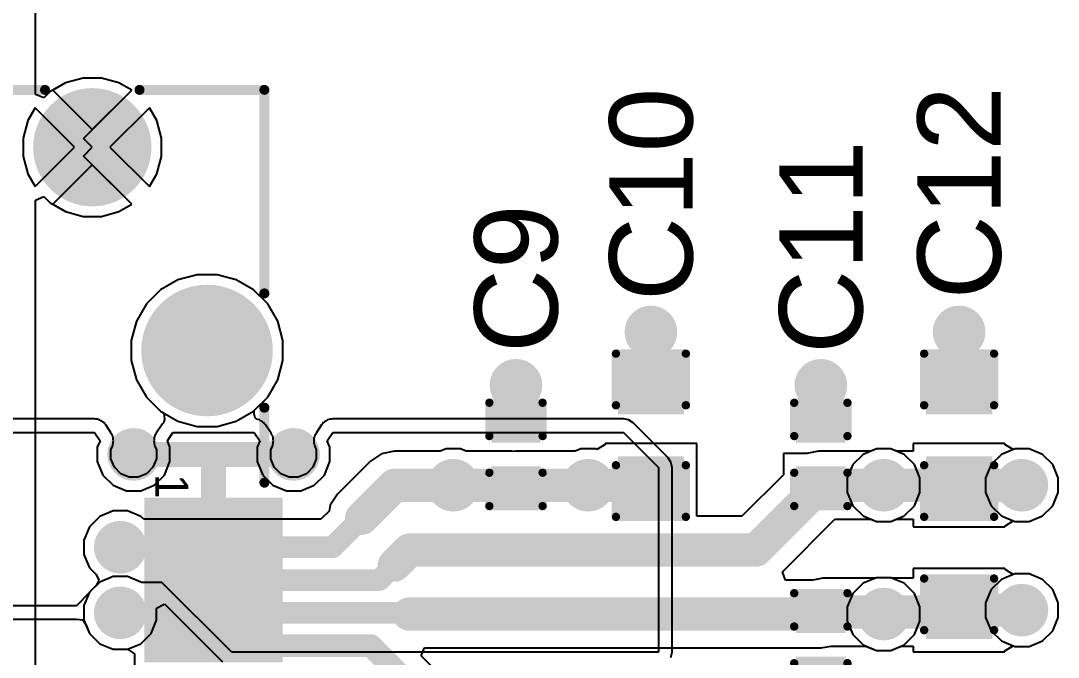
# Model space of a CAD drawing. Header units: millimetres. Extents: x 0 to 174, y 0 to 132.
# Drawn here: x 8.92 to 24.74, y 89.31 to 99.01 of the extents above; entities that cross this region are included whole.
import ezdxf

# ---------------------------------------------------------------- set-up
doc = ezdxf.new("R2010")
doc.units = ezdxf.units.MM
for name, color, linetype in [('BottomLayer', 5, 'Continuous'), ('BottomSolder', 6, 'Continuous'), ('PadHoleLayer', 156, 'Continuous'), ('TopLayer', 1, 'Continuous'), ('TopOverlay', 2, 'Continuous'), ('TopPaste', 8, 'Continuous'), ('TopSolder', 216, 'Continuous'), ('ViaHoleLayer', 16, 'Continuous')]:
    doc.layers.add(name, color=color, linetype=linetype)
doc.styles.add('Arial', font='', dxfattribs={"height": 0.2})
doc.styles.get('Arial').set_extended_font_data('Arial')

# ---------------------------------------------------------------- blocks, each defined once
blk = doc.blocks.new('FX23_20S_0_5SV_69')
at = {"layer": 'BottomLayer'}
h = blk.add_hatch(color=5, dxfattribs=at)
edge = h.paths.add_edge_path()
edge.add_arc((-4.75, 3.05), 0.902, 0, 360)
h = blk.add_hatch(color=5, dxfattribs=at)
edge = h.paths.add_edge_path()
edge.add_arc((-7.85, 1.3), 0.8, 0, 360)
at = {"layer": 'BottomSolder'}
h = blk.add_hatch(color=6, dxfattribs=at)
edge = h.paths.add_edge_path()
edge.add_arc((-4.75, 3.05), 1.003, 0, 360)
h = blk.add_hatch(color=6, dxfattribs=at)
edge = h.paths.add_edge_path()
edge.add_arc((-7.85, 1.3), 0.902, 0, 360)
at = {"layer": 'PadHoleLayer'}
h = blk.add_hatch(color=156, dxfattribs=at)
edge = h.paths.add_edge_path()
edge.add_arc((-4.75, 3.05), 0.648, 0, 360)
h = blk.add_hatch(color=156, dxfattribs=at)
edge = h.paths.add_edge_path()
edge.add_arc((-7.85, 1.3), 0.546, 0, 360)
at = {"layer": 'TopLayer'}
for points in [[(-2.402, 4.102), (-2.098, 4.102), (-2.098, 2.197), (-2.402, 2.197)], [(-1.902, 4.102), (-1.598, 4.102), (-1.598, 2.197), (-1.902, 2.197)], [(-1.402, 4.102), (-1.098, 4.102), (-1.098, 2.197), (-1.402, 2.197)], [(-0.902, 4.102), (-0.598, 4.102), (-0.598, 2.197), (-0.902, 2.197)], [(-0.402, 4.102), (-0.098, 4.102), (-0.098, 2.197), (-0.402, 2.197)]]:
    blk.add_hatch(color=1, dxfattribs=at).paths.add_polyline_path(points)
h = blk.add_hatch(color=1, dxfattribs=at)
edge = h.paths.add_edge_path()
edge.add_arc((-4.75, 3.05), 0.902, 0, 360)
h = blk.add_hatch(color=1, dxfattribs=at)
edge = h.paths.add_edge_path()
edge.add_arc((-7.85, 1.3), 0.8, 0, 360)
at = {"layer": 'TopPaste'}
for points in [[(-2.402, 4.102), (-2.098, 4.102), (-2.098, 2.197), (-2.402, 2.197)], [(-1.902, 4.102), (-1.598, 4.102), (-1.598, 2.197), (-1.902, 2.197)], [(-1.402, 4.102), (-1.098, 4.102), (-1.098, 2.197), (-1.402, 2.197)], [(-0.902, 4.102), (-0.598, 4.102), (-0.598, 2.197), (-0.902, 2.197)], [(-0.402, 4.102), (-0.098, 4.102), (-0.098, 2.197), (-0.402, 2.197)]]:
    blk.add_hatch(color=8, dxfattribs=at).paths.add_polyline_path(points)
at = {"layer": 'TopSolder'}
for points in [[(-2.504, 4.204), (-1.996, 4.204), (-1.996, 2.096), (-2.504, 2.096)], [(-2.004, 4.204), (-1.496, 4.204), (-1.496, 2.096), (-2.004, 2.096)], [(-1.504, 4.204), (-0.996, 4.204), (-0.996, 2.096), (-1.504, 2.096)], [(-1.004, 4.204), (-0.496, 4.204), (-0.496, 2.096), (-1.004, 2.096)], [(-0.504, 4.204), (0.004, 4.204), (0.004, 2.096), (-0.504, 2.096)]]:
    blk.add_hatch(color=216, dxfattribs=at).paths.add_polyline_path(points)
h = blk.add_hatch(color=216, dxfattribs=at)
edge = h.paths.add_edge_path()
edge.add_arc((-4.75, 3.05), 1.003, 0, 360)
h = blk.add_hatch(color=216, dxfattribs=at)
edge = h.paths.add_edge_path()
edge.add_arc((-7.85, 1.3), 0.902, 0, 360)
at = {"layer": 'TopOverlay', "const_width": 0.152}
for points in [[(-5.621, 3.924), (-8.725, 3.924)], [(-8.725, 2.02), (-8.725, 3.924)], [(-2.735, 3.924), (-3.879, 3.924)], [(-8.725, -0.58), (-8.725, 0.58)]]:
    blk.add_lwpolyline(points, dxfattribs=at)
at = {"layer": 'TopOverlay', "const_width": 0.0762}
for points in [[(-8.763, 3.924, 1), (-8.687, 3.924, 1)], [(-8.763, 3.924, 1), (-8.687, 3.924, 1)], [(-5.66, 3.924, 1), (-5.583, 3.924, 1)], [(-3.917, 3.924, 1), (-3.84, 3.924, 1)], [(-2.773, 3.924, 1), (-2.697, 3.924, 1)], [(-8.763, 2.02, 1), (-8.687, 2.02, 1)], [(-8.763, 0.58, 1), (-8.687, 0.58, 1)]]:
    blk.add_lwpolyline(points, format="xyb", close=True, dxfattribs=at)
at = {"layer": 'TopOverlay'}
blk.add_text('1', height=0.5, dxfattribs=at).set_placement((-2.868, 2.263))
blk = doc.blocks.new('C___0603_97')
at = {"layer": 'TopLayer'}
for points in [[(-0.381, 0.445), (-0.381, -0.445), (-1.143, -0.445), (-1.143, 0.445)], [(1.143, 0.445), (1.143, -0.445), (0.381, -0.445), (0.381, 0.445)]]:
    blk.add_hatch(color=1, dxfattribs=at).paths.add_polyline_path(points)
at = {"layer": 'TopPaste'}
for points in [[(-0.381, 0.445), (-0.381, -0.445), (-1.143, -0.445), (-1.143, 0.445)], [(1.143, 0.445), (1.143, -0.445), (0.381, -0.445), (0.381, 0.445)]]:
    blk.add_hatch(color=8, dxfattribs=at).paths.add_polyline_path(points)
at = {"layer": 'TopSolder'}
for points in [[(-0.321, 0.504), (-0.321, -0.504), (-1.203, -0.504), (-1.203, 0.504)], [(1.203, 0.504), (1.203, -0.504), (0.321, -0.504), (0.321, 0.504)]]:
    blk.add_hatch(color=216, dxfattribs=at).paths.add_polyline_path(points)
at = {"layer": 'TopOverlay', "const_width": 0.127}
for points in [[(-1.245, 0.533), (-1.245, -0.533)], [(-1.245, 0.533), (-0.457, 0.533)], [(0.457, 0.533), (1.245, 0.533)], [(1.245, 0.533), (1.245, -0.533)], [(-1.245, -0.533), (-0.457, -0.533)], [(0.457, -0.533), (1.245, -0.533)]]:
    blk.add_lwpolyline(points, dxfattribs=at)
at = {"layer": 'TopOverlay', "const_width": 0.0635}
for points in [[(-1.276, 0.533, 1), (-1.213, 0.533, 1)], [(-1.276, 0.533, 1), (-1.213, 0.533, 1)], [(-0.489, 0.533, 1), (-0.425, 0.533, 1)], [(0.425, 0.533, 1), (0.489, 0.533, 1)], [(1.213, 0.533, 1), (1.276, 0.533, 1)], [(1.213, 0.533, 1), (1.276, 0.533, 1)], [(-1.276, -0.533, 1), (-1.213, -0.533, 1)], [(-1.276, -0.533, 1), (-1.213, -0.533, 1)], [(-0.489, -0.533, 1), (-0.425, -0.533, 1)], [(0.425, -0.533, 1), (0.489, -0.533, 1)], [(1.213, -0.533, 1), (1.276, -0.533, 1)], [(1.213, -0.533, 1), (1.276, -0.533, 1)]]:
    blk.add_lwpolyline(points, format="xyb", close=True, dxfattribs=at)
blk = doc.blocks.new('C___0402_98')
at = {"layer": 'TopLayer'}
for points in [[(-0.699, -0.318), (-0.699, 0.318), (-0.241, 0.318), (-0.241, -0.318)], [(0.241, -0.318), (0.241, 0.318), (0.699, 0.318), (0.699, -0.318)]]:
    blk.add_hatch(color=1, dxfattribs=at).paths.add_polyline_path(points)
at = {"layer": 'TopPaste'}
for points in [[(-0.699, -0.318), (-0.699, 0.318), (-0.241, 0.318), (-0.241, -0.318)], [(0.241, -0.318), (0.241, 0.318), (0.699, 0.318), (0.699, -0.318)]]:
    blk.add_hatch(color=8, dxfattribs=at).paths.add_polyline_path(points)
at = {"layer": 'TopSolder'}
for points in [[(-0.758, -0.377), (-0.758, 0.377), (-0.181, 0.377), (-0.181, -0.377)], [(0.181, -0.377), (0.181, 0.377), (0.758, 0.377), (0.758, -0.377)]]:
    blk.add_hatch(color=216, dxfattribs=at).paths.add_polyline_path(points)
at = {"layer": 'TopOverlay', "const_width": 0.127}
for points in [[(-0.787, 0.406), (-0.787, -0.406)], [(-0.787, 0.406), (-0.279, 0.406)], [(0.279, 0.406), (0.787, 0.406)], [(0.787, 0.406), (0.787, -0.406)], [(-0.787, -0.406), (-0.279, -0.406)], [(0.279, -0.406), (0.787, -0.406)]]:
    blk.add_lwpolyline(points, dxfattribs=at)
at = {"layer": 'TopOverlay', "const_width": 0.0635}
for points in [[(-0.819, 0.406, 1), (-0.756, 0.406, 1)], [(-0.819, 0.406, 1), (-0.756, 0.406, 1)], [(-0.311, 0.406, 1), (-0.248, 0.406, 1)], [(0.248, 0.406, 1), (0.311, 0.406, 1)], [(0.756, 0.406, 1), (0.819, 0.406, 1)], [(0.756, 0.406, 1), (0.819, 0.406, 1)], [(-0.819, -0.406, 1), (-0.756, -0.406, 1)], [(-0.819, -0.406, 1), (-0.756, -0.406, 1)], [(-0.311, -0.406, 1), (-0.248, -0.406, 1)], [(0.248, -0.406, 1), (0.311, -0.406, 1)], [(0.756, -0.406, 1), (0.819, -0.406, 1)], [(0.756, -0.406, 1), (0.819, -0.406, 1)]]:
    blk.add_lwpolyline(points, format="xyb", close=True, dxfattribs=at)
blk = doc.blocks.new('C___0603_99')
at = {"layer": 'TopLayer'}
for points in [[(-0.381, 0.445), (-0.381, -0.445), (-1.143, -0.445), (-1.143, 0.445)], [(1.143, 0.445), (1.143, -0.445), (0.381, -0.445), (0.381, 0.445)]]:
    blk.add_hatch(color=1, dxfattribs=at).paths.add_polyline_path(points)
at = {"layer": 'TopPaste'}
for points in [[(-0.381, 0.445), (-0.381, -0.445), (-1.143, -0.445), (-1.143, 0.445)], [(1.143, 0.445), (1.143, -0.445), (0.381, -0.445), (0.381, 0.445)]]:
    blk.add_hatch(color=8, dxfattribs=at).paths.add_polyline_path(points)
at = {"layer": 'TopSolder'}
for points in [[(-0.321, 0.504), (-0.321, -0.504), (-1.203, -0.504), (-1.203, 0.504)], [(1.203, 0.504), (1.203, -0.504), (0.321, -0.504), (0.321, 0.504)]]:
    blk.add_hatch(color=216, dxfattribs=at).paths.add_polyline_path(points)
at = {"layer": 'TopOverlay', "const_width": 0.127}
for points in [[(-1.245, -0.533), (-1.245, 0.533)], [(-0.457, 0.533), (-1.245, 0.533)], [(1.245, 0.533), (0.457, 0.533)], [(1.245, -0.533), (1.245, 0.533)], [(-0.457, -0.533), (-1.245, -0.533)], [(1.245, -0.533), (0.457, -0.533)]]:
    blk.add_lwpolyline(points, dxfattribs=at)
at = {"layer": 'TopOverlay', "const_width": 0.0635}
for points in [[(-1.276, 0.533, 1), (-1.213, 0.533, 1)], [(-1.276, 0.533, 1), (-1.213, 0.533, 1)], [(-0.489, 0.533, 1), (-0.425, 0.533, 1)], [(0.425, 0.533, 1), (0.489, 0.533, 1)], [(1.213, 0.533, 1), (1.276, 0.533, 1)], [(1.213, 0.533, 1), (1.276, 0.533, 1)], [(-1.276, -0.533, 1), (-1.213, -0.533, 1)], [(-1.276, -0.533, 1), (-1.213, -0.533, 1)], [(-0.489, -0.533, 1), (-0.425, -0.533, 1)], [(0.425, -0.533, 1), (0.489, -0.533, 1)], [(1.213, -0.533, 1), (1.276, -0.533, 1)], [(1.213, -0.533, 1), (1.276, -0.533, 1)]]:
    blk.add_lwpolyline(points, format="xyb", close=True, dxfattribs=at)
blk = doc.blocks.new('C___0402_100')
at = {"layer": 'TopLayer'}
for points in [[(-0.699, -0.318), (-0.699, 0.317), (-0.241, 0.317), (-0.241, -0.318)], [(0.241, -0.318), (0.241, 0.317), (0.699, 0.317), (0.699, -0.318)]]:
    blk.add_hatch(color=1, dxfattribs=at).paths.add_polyline_path(points)
at = {"layer": 'TopPaste'}
for points in [[(-0.699, -0.318), (-0.699, 0.317), (-0.241, 0.317), (-0.241, -0.318)], [(0.241, -0.318), (0.241, 0.317), (0.699, 0.317), (0.699, -0.318)]]:
    blk.add_hatch(color=8, dxfattribs=at).paths.add_polyline_path(points)
at = {"layer": 'TopSolder'}
for points in [[(-0.758, -0.377), (-0.758, 0.377), (-0.181, 0.377), (-0.181, -0.377)], [(0.181, -0.377), (0.181, 0.377), (0.758, 0.377), (0.758, -0.377)]]:
    blk.add_hatch(color=216, dxfattribs=at).paths.add_polyline_path(points)
at = {"layer": 'TopOverlay', "const_width": 0.127}
for points in [[(-0.787, -0.406), (-0.787, 0.406)], [(-0.279, 0.406), (-0.787, 0.406)], [(0.787, 0.406), (0.279, 0.406)], [(0.787, -0.406), (0.787, 0.406)], [(-0.279, -0.406), (-0.787, -0.406)], [(0.787, -0.406), (0.279, -0.406)]]:
    blk.add_lwpolyline(points, dxfattribs=at)
at = {"layer": 'TopOverlay', "const_width": 0.0635}
for points in [[(-0.819, 0.406, 1), (-0.756, 0.406, 1)], [(-0.819, 0.406, 1), (-0.756, 0.406, 1)], [(-0.311, 0.406, 1), (-0.248, 0.406, 1)], [(0.248, 0.406, 1), (0.311, 0.406, 1)], [(0.756, 0.406, 1), (0.819, 0.406, 1)], [(0.756, 0.406, 1), (0.819, 0.406, 1)], [(-0.819, -0.406, 1), (-0.756, -0.406, 1)], [(-0.819, -0.406, 1), (-0.756, -0.406, 1)], [(-0.311, -0.406, 1), (-0.248, -0.406, 1)], [(0.248, -0.406, 1), (0.311, -0.406, 1)], [(0.756, -0.406, 1), (0.819, -0.406, 1)], [(0.756, -0.406, 1), (0.819, -0.406, 1)]]:
    blk.add_lwpolyline(points, format="xyb", close=True, dxfattribs=at)
blk = doc.blocks.new('C___0603_101')
at = {"layer": 'TopLayer'}
for points in [[(-0.381, 0.445), (-0.381, -0.445), (-1.143, -0.445), (-1.143, 0.445)], [(1.143, 0.445), (1.143, -0.445), (0.381, -0.445), (0.381, 0.445)]]:
    blk.add_hatch(color=1, dxfattribs=at).paths.add_polyline_path(points)
at = {"layer": 'TopPaste'}
for points in [[(-0.381, 0.445), (-0.381, -0.445), (-1.143, -0.445), (-1.143, 0.445)], [(1.143, 0.445), (1.143, -0.445), (0.381, -0.445), (0.381, 0.445)]]:
    blk.add_hatch(color=8, dxfattribs=at).paths.add_polyline_path(points)
at = {"layer": 'TopSolder'}
for points in [[(-0.321, 0.504), (-0.321, -0.504), (-1.203, -0.504), (-1.203, 0.504)], [(1.203, 0.504), (1.203, -0.504), (0.321, -0.504), (0.321, 0.504)]]:
    blk.add_hatch(color=216, dxfattribs=at).paths.add_polyline_path(points)
at = {"layer": 'TopOverlay', "const_width": 0.127}
for points in [[(-1.245, -0.533), (-1.245, 0.533)], [(-0.457, 0.533), (-1.245, 0.533)], [(1.245, 0.533), (0.457, 0.533)], [(1.245, -0.533), (1.245, 0.533)], [(-0.457, -0.533), (-1.245, -0.533)], [(1.245, -0.533), (0.457, -0.533)]]:
    blk.add_lwpolyline(points, dxfattribs=at)
at = {"layer": 'TopOverlay', "const_width": 0.0635}
for points in [[(-1.276, 0.533, 1), (-1.213, 0.533, 1)], [(-1.276, 0.533, 1), (-1.213, 0.533, 1)], [(-0.489, 0.533, 1), (-0.425, 0.533, 1)], [(0.425, 0.533, 1), (0.489, 0.533, 1)], [(1.213, 0.533, 1), (1.276, 0.533, 1)], [(1.213, 0.533, 1), (1.276, 0.533, 1)], [(-1.276, -0.533, 1), (-1.213, -0.533, 1)], [(-1.276, -0.533, 1), (-1.213, -0.533, 1)], [(-0.489, -0.533, 1), (-0.425, -0.533, 1)], [(0.425, -0.533, 1), (0.489, -0.533, 1)], [(1.213, -0.533, 1), (1.276, -0.533, 1)], [(1.213, -0.533, 1), (1.276, -0.533, 1)]]:
    blk.add_lwpolyline(points, format="xyb", close=True, dxfattribs=at)
blk = doc.blocks.new('C___0402_102')
at = {"layer": 'TopLayer'}
for points in [[(-0.699, -0.318), (-0.699, 0.317), (-0.241, 0.317), (-0.241, -0.318)], [(0.241, -0.318), (0.241, 0.317), (0.699, 0.317), (0.699, -0.318)]]:
    blk.add_hatch(color=1, dxfattribs=at).paths.add_polyline_path(points)
at = {"layer": 'TopPaste'}
for points in [[(-0.699, -0.318), (-0.699, 0.317), (-0.241, 0.317), (-0.241, -0.318)], [(0.241, -0.318), (0.241, 0.317), (0.699, 0.317), (0.699, -0.318)]]:
    blk.add_hatch(color=8, dxfattribs=at).paths.add_polyline_path(points)
at = {"layer": 'TopSolder'}
for points in [[(-0.758, -0.377), (-0.758, 0.377), (-0.181, 0.377), (-0.181, -0.377)], [(0.181, -0.377), (0.181, 0.377), (0.758, 0.377), (0.758, -0.377)]]:
    blk.add_hatch(color=216, dxfattribs=at).paths.add_polyline_path(points)
at = {"layer": 'TopOverlay', "const_width": 0.127}
for points in [[(-0.787, -0.406), (-0.787, 0.406)], [(-0.279, 0.406), (-0.787, 0.406)], [(0.787, 0.406), (0.279, 0.406)], [(0.787, -0.406), (0.787, 0.406)], [(-0.279, -0.406), (-0.787, -0.406)], [(0.787, -0.406), (0.279, -0.406)]]:
    blk.add_lwpolyline(points, dxfattribs=at)
at = {"layer": 'TopOverlay', "const_width": 0.0635}
for points in [[(-0.819, 0.406, 1), (-0.756, 0.406, 1)], [(-0.819, 0.406, 1), (-0.756, 0.406, 1)], [(-0.311, 0.406, 1), (-0.248, 0.406, 1)], [(0.248, 0.406, 1), (0.311, 0.406, 1)], [(0.756, 0.406, 1), (0.819, 0.406, 1)], [(0.756, 0.406, 1), (0.819, 0.406, 1)], [(-0.819, -0.406, 1), (-0.756, -0.406, 1)], [(-0.819, -0.406, 1), (-0.756, -0.406, 1)], [(-0.311, -0.406, 1), (-0.248, -0.406, 1)], [(0.248, -0.406, 1), (0.311, -0.406, 1)], [(0.756, -0.406, 1), (0.819, -0.406, 1)], [(0.756, -0.406, 1), (0.819, -0.406, 1)]]:
    blk.add_lwpolyline(points, format="xyb", close=True, dxfattribs=at)

msp = doc.modelspace()

# ---------------------------------------------------------------- hatches: boundary and pattern name
at = {"layer": 'BottomLayer'}
h = msp.add_hatch(color=5, dxfattribs=at)
edge = h.paths.add_edge_path()
edge.add_arc((18.529, 94.268), 0.3, 0, 360)
h = msp.add_hatch(color=5, dxfattribs=at)
edge = h.paths.add_edge_path()
edge.add_arc((23.228, 94.268), 0.3, 0, 360)
h = msp.add_hatch(color=5, dxfattribs=at)
edge = h.paths.add_edge_path()
edge.add_arc((16.472, 93.455), 0.3, 0, 360)
h = msp.add_hatch(color=5, dxfattribs=at)
edge = h.paths.add_edge_path()
edge.add_arc((21.12, 93.455), 0.3, 0, 360)
h = msp.add_hatch(color=5, dxfattribs=at)
edge = h.paths.add_edge_path()
edge.add_arc((10.643, 92.401), 0.3, 0, 360)
h = msp.add_hatch(color=5, dxfattribs=at)
edge = h.paths.add_edge_path()
edge.add_arc((13.081, 92.401), 0.3, 0, 360)
h = msp.add_hatch(color=5, dxfattribs=at)
edge = h.paths.add_edge_path()
edge.add_arc((15.515, 91.931), 0.3, 0, 360)
h = msp.add_hatch(color=5, dxfattribs=at)
edge = h.paths.add_edge_path()
edge.add_arc((17.572, 91.931), 0.3, 0, 360)
h = msp.add_hatch(color=5, dxfattribs=at)
edge = h.paths.add_edge_path()
edge.add_arc((22.077, 91.931), 0.3, 0, 360)
h = msp.add_hatch(color=5, dxfattribs=at)
edge = h.paths.add_edge_path()
edge.add_arc((24.185, 91.931), 0.3, 0, 360)
h = msp.add_hatch(color=5, dxfattribs=at)
edge = h.paths.add_edge_path()
edge.add_arc((10.439, 90.985), 0.3, 0, 360)
h = msp.add_hatch(color=5, dxfattribs=at)
edge = h.paths.add_edge_path()
edge.add_arc((24.185, 90.026), 0.3, 0, 360)
h = msp.add_hatch(color=5, dxfattribs=at)
edge = h.paths.add_edge_path()
edge.add_arc((10.439, 89.985), 0.3, 0, 360)
h = msp.add_hatch(color=5, dxfattribs=at)
edge = h.paths.add_edge_path()
edge.add_arc((22.077, 89.967), 0.3, 0, 360)
at = {"layer": 'BottomSolder'}
h = msp.add_hatch(color=6, dxfattribs=at)
edge = h.paths.add_edge_path()
edge.add_arc((18.529, 94.268), 0.402, 0, 360)
h = msp.add_hatch(color=6, dxfattribs=at)
edge = h.paths.add_edge_path()
edge.add_arc((23.228, 94.268), 0.402, 0, 360)
h = msp.add_hatch(color=6, dxfattribs=at)
edge = h.paths.add_edge_path()
edge.add_arc((16.472, 93.455), 0.402, 0, 360)
h = msp.add_hatch(color=6, dxfattribs=at)
edge = h.paths.add_edge_path()
edge.add_arc((21.12, 93.455), 0.402, 0, 360)
h = msp.add_hatch(color=6, dxfattribs=at)
edge = h.paths.add_edge_path()
edge.add_arc((10.643, 92.401), 0.402, 0, 360)
h = msp.add_hatch(color=6, dxfattribs=at)
edge = h.paths.add_edge_path()
edge.add_arc((13.081, 92.401), 0.402, 0, 360)
h = msp.add_hatch(color=6, dxfattribs=at)
edge = h.paths.add_edge_path()
edge.add_arc((15.515, 91.931), 0.402, 0, 360)
h = msp.add_hatch(color=6, dxfattribs=at)
edge = h.paths.add_edge_path()
edge.add_arc((17.572, 91.931), 0.402, 0, 360)
h = msp.add_hatch(color=6, dxfattribs=at)
edge = h.paths.add_edge_path()
edge.add_arc((22.077, 91.931), 0.402, 0, 360)
h = msp.add_hatch(color=6, dxfattribs=at)
edge = h.paths.add_edge_path()
edge.add_arc((24.185, 91.931), 0.402, 0, 360)
h = msp.add_hatch(color=6, dxfattribs=at)
edge = h.paths.add_edge_path()
edge.add_arc((10.439, 90.985), 0.402, 0, 360)
h = msp.add_hatch(color=6, dxfattribs=at)
edge = h.paths.add_edge_path()
edge.add_arc((10.439, 89.985), 0.402, 0, 360)
h = msp.add_hatch(color=6, dxfattribs=at)
edge = h.paths.add_edge_path()
edge.add_arc((22.077, 89.967), 0.402, 0, 360)
h = msp.add_hatch(color=6, dxfattribs=at)
edge = h.paths.add_edge_path()
edge.add_arc((24.185, 90.026), 0.402, 0, 360)
at = {"layer": 'TopLayer'}
h = msp.add_hatch(color=1, dxfattribs=at)
edge = h.paths.add_edge_path()
edge.add_arc((18.529, 94.268), 0.3, 0, 360)
h = msp.add_hatch(color=1, dxfattribs=at)
edge = h.paths.add_edge_path()
edge.add_arc((23.228, 94.268), 0.3, 0, 360)
h = msp.add_hatch(color=1, dxfattribs=at)
edge = h.paths.add_edge_path()
edge.add_arc((16.472, 93.455), 0.3, 0, 360)
h = msp.add_hatch(color=1, dxfattribs=at)
edge = h.paths.add_edge_path()
edge.add_arc((21.12, 93.455), 0.3, 0, 360)
h = msp.add_hatch(color=1, dxfattribs=at)
edge = h.paths.add_edge_path()
edge.add_arc((10.643, 92.401), 0.3, 0, 360)
h = msp.add_hatch(color=1, dxfattribs=at)
edge = h.paths.add_edge_path()
edge.add_arc((13.081, 92.401), 0.3, 0, 360)
h = msp.add_hatch(color=1, dxfattribs=at)
edge = h.paths.add_edge_path()
edge.add_arc((15.515, 91.931), 0.3, 0, 360)
h = msp.add_hatch(color=1, dxfattribs=at)
edge = h.paths.add_edge_path()
edge.add_arc((17.572, 91.931), 0.3, 0, 360)
h = msp.add_hatch(color=1, dxfattribs=at)
edge = h.paths.add_edge_path()
edge.add_arc((22.077, 91.931), 0.3, 0, 360)
h = msp.add_hatch(color=1, dxfattribs=at)
edge = h.paths.add_edge_path()
edge.add_arc((24.185, 91.931), 0.3, 0, 360)
msp.add_hatch(color=1, dxfattribs=at).paths.add_polyline_path([(10.91, 91.288), (12.815, 91.288), (12.815, 91.637), (10.91, 91.637)])
h = msp.add_hatch(color=1, dxfattribs=at)
edge = h.paths.add_edge_path()
edge.add_arc((10.439, 90.985), 0.3, 0, 360)
h = msp.add_hatch(color=1, dxfattribs=at)
edge = h.paths.add_edge_path()
edge.add_arc((24.185, 90.026), 0.3, 0, 360)
h = msp.add_hatch(color=1, dxfattribs=at)
edge = h.paths.add_edge_path()
edge.add_arc((10.439, 89.985), 0.3, 0, 360)
h = msp.add_hatch(color=1, dxfattribs=at)
edge = h.paths.add_edge_path()
edge.add_arc((22.077, 89.967), 0.3, 0, 360)
at = {"layer": 'TopSolder'}
h = msp.add_hatch(color=216, dxfattribs=at)
edge = h.paths.add_edge_path()
edge.add_arc((18.529, 94.268), 0.402, 0, 360)
h = msp.add_hatch(color=216, dxfattribs=at)
edge = h.paths.add_edge_path()
edge.add_arc((23.228, 94.268), 0.402, 0, 360)
h = msp.add_hatch(color=216, dxfattribs=at)
edge = h.paths.add_edge_path()
edge.add_arc((16.472, 93.455), 0.402, 0, 360)
h = msp.add_hatch(color=216, dxfattribs=at)
edge = h.paths.add_edge_path()
edge.add_arc((21.12, 93.455), 0.402, 0, 360)
h = msp.add_hatch(color=216, dxfattribs=at)
edge = h.paths.add_edge_path()
edge.add_arc((10.643, 92.401), 0.402, 0, 360)
h = msp.add_hatch(color=216, dxfattribs=at)
edge = h.paths.add_edge_path()
edge.add_arc((13.081, 92.401), 0.402, 0, 360)
h = msp.add_hatch(color=216, dxfattribs=at)
edge = h.paths.add_edge_path()
edge.add_arc((15.515, 91.931), 0.402, 0, 360)
h = msp.add_hatch(color=216, dxfattribs=at)
edge = h.paths.add_edge_path()
edge.add_arc((17.572, 91.931), 0.402, 0, 360)
h = msp.add_hatch(color=216, dxfattribs=at)
edge = h.paths.add_edge_path()
edge.add_arc((22.077, 91.931), 0.402, 0, 360)
h = msp.add_hatch(color=216, dxfattribs=at)
edge = h.paths.add_edge_path()
edge.add_arc((24.185, 91.931), 0.402, 0, 360)
h = msp.add_hatch(color=216, dxfattribs=at)
edge = h.paths.add_edge_path()
edge.add_arc((10.439, 90.985), 0.402, 0, 360)
h = msp.add_hatch(color=216, dxfattribs=at)
edge = h.paths.add_edge_path()
edge.add_arc((10.439, 89.985), 0.402, 0, 360)
h = msp.add_hatch(color=216, dxfattribs=at)
edge = h.paths.add_edge_path()
edge.add_arc((22.077, 89.967), 0.402, 0, 360)
h = msp.add_hatch(color=216, dxfattribs=at)
edge = h.paths.add_edge_path()
edge.add_arc((24.185, 90.026), 0.402, 0, 360)
at = {"layer": 'ViaHoleLayer'}
h = msp.add_hatch(color=16, dxfattribs=at)
edge = h.paths.add_edge_path()
edge.add_arc((18.529, 94.268), 0.15, 0, 360)
h = msp.add_hatch(color=16, dxfattribs=at)
edge = h.paths.add_edge_path()
edge.add_arc((23.228, 94.268), 0.15, 0, 360)
h = msp.add_hatch(color=16, dxfattribs=at)
edge = h.paths.add_edge_path()
edge.add_arc((16.472, 93.455), 0.15, 0, 360)
h = msp.add_hatch(color=16, dxfattribs=at)
edge = h.paths.add_edge_path()
edge.add_arc((21.12, 93.455), 0.15, 0, 360)
h = msp.add_hatch(color=16, dxfattribs=at)
edge = h.paths.add_edge_path()
edge.add_arc((10.643, 92.401), 0.15, 0, 360)
h = msp.add_hatch(color=16, dxfattribs=at)
edge = h.paths.add_edge_path()
edge.add_arc((13.081, 92.401), 0.15, 0, 360)
h = msp.add_hatch(color=16, dxfattribs=at)
edge = h.paths.add_edge_path()
edge.add_arc((15.515, 91.931), 0.15, 0, 360)
h = msp.add_hatch(color=16, dxfattribs=at)
edge = h.paths.add_edge_path()
edge.add_arc((17.572, 91.931), 0.15, 0, 360)
h = msp.add_hatch(color=16, dxfattribs=at)
edge = h.paths.add_edge_path()
edge.add_arc((22.077, 91.931), 0.15, 0, 360)
h = msp.add_hatch(color=16, dxfattribs=at)
edge = h.paths.add_edge_path()
edge.add_arc((24.185, 91.931), 0.15, 0, 360)
h = msp.add_hatch(color=16, dxfattribs=at)
edge = h.paths.add_edge_path()
edge.add_arc((10.439, 90.985), 0.15, 0, 360)
h = msp.add_hatch(color=16, dxfattribs=at)
edge = h.paths.add_edge_path()
edge.add_arc((24.185, 90.026), 0.15, 0, 360)
h = msp.add_hatch(color=16, dxfattribs=at)
edge = h.paths.add_edge_path()
edge.add_arc((10.439, 89.985), 0.15, 0, 360)
h = msp.add_hatch(color=16, dxfattribs=at)
edge = h.paths.add_edge_path()
edge.add_arc((22.077, 89.967), 0.15, 0, 360)

# ---------------------------------------------------------------- linework, layer by layer
at = {"layer": 'BottomLayer'}
for p, q in [((9.873, 98.139), (9.605, 98.067)), ((10.151, 98.139), (9.873, 98.139)), ((10.419, 98.067), (10.151, 98.139)), ((9.605, 98.067), (9.411, 97.955)), ((9.411, 97.955), (10.012, 97.354)), ((10.012, 97.354), (10.613, 97.955)), ((10.613, 97.955), (10.419, 98.067)), ((9.142, 97.686), (9.03, 97.492)), ((9.743, 97.085), (9.142, 97.686)), ((10.882, 97.686), (10.282, 97.085)), ((10.994, 97.492), (10.882, 97.686)), ((9.03, 97.492), (8.958, 97.224)), ((11.066, 97.224), (10.994, 97.492)), ((8.958, 97.224), (8.958, 96.946)), ((11.066, 96.946), (11.066, 97.224)), ((9.142, 96.484), (9.743, 97.085)), ((10.282, 97.085), (10.882, 96.484)), ((8.958, 96.946), (9.03, 96.678)), ((10.012, 96.816), (9.411, 96.215)), ((10.613, 96.215), (10.012, 96.816)), ((10.994, 96.678), (11.066, 96.946)), ((9.03, 96.678), (9.142, 96.484)), ((10.882, 96.484), (10.994, 96.678)), ((9.411, 96.215), (9.605, 96.103)), ((10.419, 96.103), (10.613, 96.215)), ((9.605, 96.103), (9.873, 96.031)), ((9.873, 96.031), (10.151, 96.031)), ((10.151, 96.031), (10.419, 96.103)), ((11.61, 95.141), (11.316, 95.062)), ((11.914, 95.141), (11.61, 95.141)), ((12.208, 95.062), (11.914, 95.141)), ((11.053, 94.91), (10.837, 94.695)), ((11.316, 95.062), (11.053, 94.91)), ((12.472, 94.91), (12.208, 95.062)), ((12.687, 94.695), (12.472, 94.91)), ((10.837, 94.695), (10.685, 94.431)), ((12.839, 94.431), (12.687, 94.695)), ((10.685, 94.431), (10.607, 94.137)), ((12.918, 94.137), (12.839, 94.431)), ((10.607, 94.137), (10.607, 93.833)), ((12.918, 93.833), (12.918, 94.137)), ((10.607, 93.833), (10.685, 93.539)), ((12.839, 93.539), (12.918, 93.833)), ((10.685, 93.539), (10.837, 93.275)), ((12.687, 93.275), (12.839, 93.539)), ((10.837, 93.275), (11.053, 93.06)), ((12.481, 93.07), (12.687, 93.275)), ((11.053, 93.06), (11.099, 93.034)), ((11.099, 93.034), (11.101, 93.027)), ((11.101, 93.027), (11.11, 92.985)), ((12.482, 93.02), (12.481, 93.07)), ((12.497, 92.958), (12.482, 93.02)), ((10.045, 92.943), (6.403, 92.943)), ((10.065, 92.939), (10.045, 92.943)), ((10.085, 92.939), (10.065, 92.939)), ((10.104, 92.931), (10.085, 92.939)), ((10.124, 92.927), (10.104, 92.931)), ((10.141, 92.915), (10.124, 92.927)), ((10.16, 92.908), (10.141, 92.915)), ((10.174, 92.893), (10.16, 92.908)), ((10.191, 92.882), (10.174, 92.893)), ((10.203, 92.865), (10.191, 92.882)), ((10.217, 92.851), (10.203, 92.865)), ((11.084, 92.865), (11.07, 92.851)), ((11.096, 92.882), (11.084, 92.865)), ((11.101, 92.886), (11.096, 92.882)), ((11.112, 92.935), (11.101, 92.886)), ((11.11, 92.985), (11.112, 92.935)), ((12.515, 92.939), (12.497, 92.958)), ((12.523, 92.939), (12.515, 92.939)), ((12.542, 92.931), (12.523, 92.939)), ((12.562, 92.927), (12.542, 92.931)), ((12.579, 92.915), (12.562, 92.927)), ((12.597, 92.908), (12.579, 92.915)), ((12.612, 92.893), (12.597, 92.908)), ((12.629, 92.882), (12.612, 92.893)), ((12.64, 92.865), (12.629, 92.882)), ((12.655, 92.851), (12.64, 92.865)), ((13.522, 92.865), (13.507, 92.851)), ((13.533, 92.882), (13.522, 92.865)), ((13.55, 92.893), (13.533, 92.882)), ((13.565, 92.908), (13.55, 92.893)), ((13.583, 92.915), (13.565, 92.908)), ((13.6, 92.927), (13.583, 92.915)), ((13.62, 92.931), (13.6, 92.927)), ((13.639, 92.939), (13.62, 92.931)), ((13.66, 92.939), (13.639, 92.939)), ((13.68, 92.943), (13.66, 92.939)), ((18.11, 92.943), (13.68, 92.943)), ((18.189, 92.927), (18.11, 92.943)), ((18.11, 92.943), (18.11, 92.943)), ((18.257, 92.882), (18.189, 92.927)), ((18.79, 92.348), (18.257, 92.882)), ((4.648, 92.735), (10.045, 92.735)), ((10.045, 92.735), (10.13, 92.608)), ((10.302, 92.724), (10.217, 92.851)), ((10.31, 92.705), (10.302, 92.724)), ((10.321, 92.688), (10.31, 92.705)), ((10.977, 92.705), (10.966, 92.688)), ((10.985, 92.724), (10.977, 92.705)), ((11.07, 92.851), (10.985, 92.724)), ((11.157, 92.608), (11.242, 92.735)), ((11.242, 92.735), (12.482, 92.735)), ((12.482, 92.735), (12.567, 92.608)), ((12.739, 92.724), (12.655, 92.851)), ((12.747, 92.705), (12.739, 92.724)), ((12.759, 92.688), (12.747, 92.705)), ((13.415, 92.705), (13.403, 92.688)), ((13.423, 92.724), (13.415, 92.705)), ((13.507, 92.851), (13.423, 92.724)), ((13.595, 92.608), (13.68, 92.735)), ((13.68, 92.735), (18.11, 92.735)), ((18.11, 92.735), (18.644, 92.202)), ((10.13, 92.608), (10.089, 92.512)), ((10.325, 92.668), (10.321, 92.688)), ((10.321, 92.529), (10.325, 92.549)), ((10.333, 92.649), (10.325, 92.668)), ((10.325, 92.549), (10.333, 92.568)), ((10.333, 92.628), (10.333, 92.649)), ((10.337, 92.608), (10.333, 92.628)), ((10.333, 92.588), (10.337, 92.608)), ((10.333, 92.568), (10.333, 92.588)), ((10.954, 92.628), (10.95, 92.608)), ((10.95, 92.608), (10.954, 92.588)), ((10.962, 92.668), (10.954, 92.649)), ((10.954, 92.649), (10.954, 92.628)), ((10.954, 92.588), (10.954, 92.568)), ((10.954, 92.568), (10.962, 92.549)), ((10.966, 92.688), (10.962, 92.668)), ((10.962, 92.549), (10.966, 92.529)), ((11.197, 92.512), (11.157, 92.608)), ((12.567, 92.608), (12.527, 92.512)), ((12.763, 92.668), (12.759, 92.688)), ((12.759, 92.529), (12.763, 92.549)), ((12.77, 92.649), (12.763, 92.668)), ((12.763, 92.549), (12.77, 92.568)), ((12.77, 92.628), (12.77, 92.649)), ((12.774, 92.608), (12.77, 92.628)), ((12.77, 92.588), (12.774, 92.608)), ((12.77, 92.568), (12.77, 92.588)), ((13.392, 92.628), (13.388, 92.608)), ((13.388, 92.608), (13.392, 92.588)), ((13.399, 92.668), (13.392, 92.649)), ((13.392, 92.649), (13.392, 92.628)), ((13.392, 92.588), (13.392, 92.568)), ((13.392, 92.568), (13.399, 92.549)), ((13.403, 92.688), (13.399, 92.668)), ((13.399, 92.549), (13.403, 92.529)), ((13.635, 92.512), (13.595, 92.608)), ((10.089, 92.512), (10.089, 92.291)), ((10.297, 92.47), (10.321, 92.529)), ((10.297, 92.332), (10.297, 92.47)), ((10.966, 92.529), (10.99, 92.47)), ((10.99, 92.47), (10.99, 92.332)), ((11.197, 92.291), (11.197, 92.512)), ((12.527, 92.512), (12.527, 92.291)), ((12.734, 92.47), (12.759, 92.529)), ((12.734, 92.332), (12.734, 92.47)), ((13.403, 92.529), (13.428, 92.47)), ((13.428, 92.47), (13.428, 92.332)), ((13.635, 92.291), (13.635, 92.512)), ((21.763, 92.401), (21.608, 92.245)), ((21.967, 92.485), (21.763, 92.401)), ((22.187, 92.485), (21.967, 92.485)), ((22.391, 92.401), (22.187, 92.485)), ((22.547, 92.245), (22.391, 92.401)), ((23.872, 92.401), (23.716, 92.245)), ((24.075, 92.485), (23.872, 92.401)), ((24.296, 92.485), (24.075, 92.485)), ((24.499, 92.401), (24.296, 92.485)), ((24.655, 92.245), (24.499, 92.401)), ((10.089, 92.291), (10.174, 92.087)), ((10.349, 92.205), (10.297, 92.332)), ((10.99, 92.332), (10.937, 92.205)), ((11.113, 92.087), (11.197, 92.291)), ((12.527, 92.291), (12.611, 92.087)), ((12.787, 92.205), (12.734, 92.332)), ((13.428, 92.332), (13.375, 92.205)), ((13.551, 92.087), (13.635, 92.291)), ((18.79, 92.348), (18.79, 92.348)), ((18.835, 92.281), (18.79, 92.348)), ((18.851, 92.202), (18.835, 92.281)), ((21.608, 92.245), (21.523, 92.042)), ((22.631, 92.042), (22.547, 92.245)), ((23.716, 92.245), (23.631, 92.042)), ((24.739, 92.042), (24.655, 92.245)), ((10.174, 92.087), (10.33, 91.932)), ((10.447, 92.107), (10.349, 92.205)), ((10.574, 92.054), (10.447, 92.107)), ((10.84, 92.107), (10.712, 92.054)), ((10.937, 92.205), (10.84, 92.107)), ((10.957, 91.932), (11.113, 92.087)), ((12.611, 92.087), (12.767, 91.932)), ((12.885, 92.107), (12.787, 92.205)), ((13.012, 92.054), (12.885, 92.107)), ((13.277, 92.107), (13.15, 92.054)), ((13.375, 92.205), (13.277, 92.107)), ((13.395, 91.932), (13.551, 92.087)), ((18.644, 92.202), (18.644, 89.383)), ((18.851, 89.383), (18.851, 92.202)), ((18.851, 92.202), (18.851, 92.202)), ((10.33, 91.932), (10.533, 91.847)), ((10.712, 92.054), (10.574, 92.054)), ((10.754, 91.847), (10.957, 91.932)), ((12.767, 91.932), (12.971, 91.847)), ((13.15, 92.054), (13.012, 92.054)), ((13.191, 91.847), (13.395, 91.932)), ((21.523, 92.042), (21.523, 91.821)), ((22.631, 91.821), (22.631, 92.042)), ((23.631, 92.042), (23.631, 91.821)), ((24.739, 91.821), (24.739, 92.042)), ((10.533, 91.847), (10.754, 91.847)), ((12.971, 91.847), (13.191, 91.847)), ((21.523, 91.821), (21.608, 91.618)), ((22.547, 91.618), (22.631, 91.821)), ((23.631, 91.821), (23.716, 91.618)), ((24.655, 91.618), (24.739, 91.821)), ((21.608, 91.618), (21.763, 91.462)), ((22.391, 91.462), (22.547, 91.618)), ((23.716, 91.618), (23.872, 91.462)), ((24.499, 91.462), (24.655, 91.618)), ((21.763, 91.462), (21.967, 91.377)), ((22.187, 91.377), (22.391, 91.462)), ((23.872, 91.462), (24.075, 91.377)), ((24.296, 91.377), (24.499, 91.462)), ((21.967, 91.377), (22.187, 91.377)), ((24.075, 91.377), (24.296, 91.377)), ((10.329, 90.539), (10.126, 90.455)), ((10.55, 90.539), (10.329, 90.539)), ((10.753, 90.455), (10.55, 90.539)), ((21.967, 90.521), (21.763, 90.436)), ((22.187, 90.521), (21.967, 90.521)), ((22.391, 90.436), (22.187, 90.521)), ((23.872, 90.496), (23.716, 90.34)), ((24.075, 90.58), (23.872, 90.496)), ((24.296, 90.58), (24.075, 90.58)), ((24.499, 90.496), (24.296, 90.58)), ((24.655, 90.34), (24.499, 90.496)), ((10.126, 90.455), (9.97, 90.299)), ((10.758, 90.449), (10.753, 90.455)), ((11.074, 90.449), (10.758, 90.449)), ((12.141, 89.383), (11.074, 90.449)), ((21.763, 90.436), (21.608, 90.281)), ((22.547, 90.281), (22.391, 90.436)), ((23.716, 90.34), (23.631, 90.137)), ((24.739, 90.137), (24.655, 90.34)), ((9.966, 90.29), (9.77, 90.094)), ((9.97, 90.299), (9.966, 90.29)), ((21.608, 90.281), (21.523, 90.077)), ((22.631, 90.077), (22.547, 90.281)), ((9.77, 90.094), (7.747, 90.094)), ((10.993, 90.058), (11.106, 90.119)), ((10.993, 89.875), (10.993, 90.058)), ((11.106, 90.119), (11.111, 90.12)), ((11.111, 90.12), (11.995, 89.236)), ((21.523, 90.077), (21.523, 89.857)), ((22.631, 89.857), (22.631, 90.077)), ((23.631, 90.137), (23.631, 89.916)), ((24.739, 89.916), (24.739, 90.137)), ((8.483, 89.887), (9.77, 89.887)), ((9.77, 89.887), (9.866, 89.877)), ((9.866, 89.877), (9.918, 89.796)), ((10.909, 89.671), (10.993, 89.875)), ((21.523, 89.857), (21.608, 89.653)), ((22.547, 89.653), (22.631, 89.857)), ((23.631, 89.916), (23.716, 89.713)), ((24.655, 89.713), (24.739, 89.916)), ((9.918, 89.796), (9.97, 89.671)), ((23.716, 89.713), (23.872, 89.557)), ((24.499, 89.557), (24.655, 89.713)), ((9.97, 89.671), (10.126, 89.515)), ((10.753, 89.515), (10.909, 89.671)), ((21.608, 89.653), (21.763, 89.497)), ((22.391, 89.497), (22.547, 89.653)), ((23.872, 89.557), (24.075, 89.472)), ((24.296, 89.472), (24.499, 89.557)), ((10.126, 89.515), (10.329, 89.431)), ((10.329, 89.431), (10.55, 89.431)), ((10.55, 89.431), (10.753, 89.515)), ((18.644, 89.383), (12.141, 89.383)), ((18.835, 89.303), (18.851, 89.383)), ((21.763, 89.497), (21.967, 89.413)), ((21.967, 89.413), (22.187, 89.413)), ((22.187, 89.413), (22.391, 89.497)), ((24.075, 89.472), (24.296, 89.472))]:
    msp.add_line(p, q, dxfattribs=at)
at = {"layer": 'TopLayer'}
for p, q in [((9.147, 97.89), (9.147, 102.791)), ((9.873, 98.139), (9.605, 98.067)), ((10.151, 98.139), (9.873, 98.139)), ((10.419, 98.067), (10.151, 98.139)), ((9.365, 97.929), (9.274, 97.838)), ((9.605, 98.067), (9.365, 97.929)), ((9.877, 97.22), (10.613, 97.955)), ((10.613, 97.955), (10.419, 98.067)), ((9.274, 97.838), (9.147, 97.89)), ((10.882, 97.686), (10.282, 97.085)), ((10.994, 97.492), (10.882, 97.686)), ((11.066, 97.224), (10.994, 97.492)), ((10.012, 97.085), (9.877, 97.22)), ((11.066, 96.946), (11.066, 97.224)), ((9.877, 96.95), (10.012, 97.085)), ((10.282, 97.085), (10.882, 96.484)), ((10.613, 96.215), (9.877, 96.95)), ((10.994, 96.678), (11.066, 96.946)), ((10.882, 96.484), (10.994, 96.678)), ((9.147, 96.28), (9.274, 96.332)), ((9.274, 96.332), (9.365, 96.242)), ((9.147, 91.262), (9.147, 96.28)), ((9.365, 96.242), (9.605, 96.103)), ((10.419, 96.103), (10.613, 96.215)), ((9.605, 96.103), (9.873, 96.031)), ((9.873, 96.031), (10.151, 96.031)), ((10.151, 96.031), (10.419, 96.103)), ((11.61, 95.141), (11.316, 95.062)), ((11.914, 95.141), (11.61, 95.141)), ((12.208, 95.062), (11.914, 95.141)), ((11.053, 94.91), (10.837, 94.695)), ((11.316, 95.062), (11.053, 94.91)), ((12.472, 94.91), (12.208, 95.062)), ((12.687, 94.695), (12.472, 94.91)), ((10.837, 94.695), (10.685, 94.431)), ((12.839, 94.431), (12.687, 94.695)), ((10.685, 94.431), (10.607, 94.137)), ((12.918, 94.137), (12.839, 94.431)), ((10.607, 94.137), (10.607, 93.833)), ((12.918, 93.833), (12.918, 94.137)), ((10.607, 93.833), (10.685, 93.539)), ((12.839, 93.539), (12.918, 93.833)), ((10.685, 93.539), (10.837, 93.275)), ((12.687, 93.275), (12.839, 93.539)), ((10.837, 93.275), (11.053, 93.06)), ((12.472, 93.06), (12.687, 93.275)), ((11.053, 93.06), (11.316, 92.908)), ((12.208, 92.908), (12.472, 93.06)), ((11.316, 92.908), (11.61, 92.829)), ((11.914, 92.829), (12.208, 92.908)), ((11.61, 92.829), (11.914, 92.829)), ((17.831, 92.554), (17.704, 92.477)), ((19.228, 92.566), (17.831, 92.566)), ((17.831, 92.566), (17.831, 92.554)), ((19.228, 91.461), (19.228, 92.566)), ((23.927, 92.566), (22.53, 92.566)), ((22.53, 92.566), (22.53, 92.449)), ((23.927, 92.554), (23.927, 92.566)), ((24.054, 92.477), (23.927, 92.554)), ((14.423, 92.41), (14.255, 92.298)), ((14.621, 92.449), (14.423, 92.41)), ((15.318, 92.449), (14.621, 92.449)), ((15.405, 92.485), (15.318, 92.449)), ((15.625, 92.485), (15.405, 92.485)), ((15.712, 92.449), (15.625, 92.485)), ((16.408, 92.449), (15.712, 92.449)), ((16.44, 92.443), (16.408, 92.449)), ((16.472, 92.449), (16.44, 92.443)), ((17.375, 92.449), (16.472, 92.449)), ((17.462, 92.485), (17.375, 92.449)), ((17.682, 92.485), (17.462, 92.485)), ((17.704, 92.477), (17.682, 92.485)), ((20.904, 92.414), (20.549, 92.414)), ((20.549, 92.414), (20.549, 92.092)), ((21.082, 92.449), (20.904, 92.414)), ((21.88, 92.449), (21.082, 92.449)), ((21.967, 92.485), (21.88, 92.449)), ((22.187, 92.485), (21.967, 92.485)), ((22.274, 92.449), (22.187, 92.485)), ((22.53, 92.449), (22.274, 92.449)), ((24.075, 92.485), (24.054, 92.477)), ((24.296, 92.485), (24.075, 92.485)), ((24.499, 92.401), (24.296, 92.485)), ((24.655, 92.245), (24.499, 92.401)), ((14.255, 92.298), (13.752, 91.795)), ((24.739, 92.042), (24.655, 92.245)), ((20.549, 92.092), (19.917, 91.461)), ((24.739, 91.821), (24.739, 92.042)), ((13.752, 91.795), (13.64, 91.627)), ((24.655, 91.618), (24.739, 91.821)), ((13.64, 91.627), (13.622, 91.536)), ((24.499, 91.462), (24.655, 91.618)), ((10.126, 91.455), (9.97, 91.299)), ((10.329, 91.539), (10.126, 91.455)), ((10.55, 91.539), (10.329, 91.539)), ((10.753, 91.455), (10.55, 91.539)), ((10.796, 91.412), (10.753, 91.455)), ((13.622, 91.536), (13.498, 91.412)), ((19.917, 91.461), (19.228, 91.461)), ((24.296, 91.377), (24.499, 91.462)), ((9.97, 91.299), (9.885, 91.095)), ((13.498, 91.412), (10.796, 91.412)), ((20.533, 90.612), (21.335, 91.413)), ((21.335, 91.413), (21.88, 91.413)), ((21.88, 91.413), (21.967, 91.377)), ((21.967, 91.377), (22.187, 91.377)), ((22.187, 91.377), (22.274, 91.413)), ((22.274, 91.413), (22.53, 91.413)), ((22.53, 91.413), (22.53, 91.296)), ((22.53, 91.296), (23.927, 91.296)), ((23.927, 91.309), (24.054, 91.386)), ((23.927, 91.296), (23.927, 91.309)), ((24.054, 91.386), (24.075, 91.377)), ((24.075, 91.377), (24.296, 91.377)), ((9.147, 85.134), (9.147, 91.262)), ((9.885, 91.095), (9.885, 90.875)), ((9.885, 90.875), (9.97, 90.671)), ((9.97, 90.671), (10.073, 90.568)), ((23.927, 90.661), (22.53, 90.661)), ((22.53, 90.661), (22.53, 90.515)), ((23.927, 90.649), (23.927, 90.661)), ((24.054, 90.572), (23.927, 90.649)), ((10.073, 90.568), (10.112, 90.485)), ((10.112, 90.485), (10.073, 90.402)), ((20.582, 90.485), (20.533, 90.612)), ((21, 90.485), (20.582, 90.485)), ((21.15, 90.515), (21, 90.485)), ((21.952, 90.515), (21.15, 90.515)), ((21.967, 90.521), (21.952, 90.515)), ((22.187, 90.521), (21.967, 90.521)), ((22.203, 90.515), (22.187, 90.521)), ((22.53, 90.515), (22.203, 90.515)), ((24.075, 90.58), (24.054, 90.572)), ((24.296, 90.58), (24.075, 90.58)), ((24.499, 90.496), (24.296, 90.58)), ((24.655, 90.34), (24.499, 90.496)), ((10.073, 90.402), (9.97, 90.299)), ((24.739, 90.137), (24.655, 90.34)), ((9.97, 90.299), (9.885, 90.095)), ((9.885, 90.095), (9.885, 89.875)), ((24.739, 89.916), (24.739, 90.137)), ((9.885, 89.875), (9.97, 89.671)), ((24.655, 89.713), (24.739, 89.916)), ((24.499, 89.557), (24.655, 89.713)), ((9.97, 89.671), (10.126, 89.515)), ((24.296, 89.472), (24.499, 89.557)), ((10.126, 89.515), (10.329, 89.431)), ((10.329, 89.431), (10.55, 89.431)), ((10.55, 89.431), (10.55, 89.431)), ((10.55, 89.431), (10.656, 89.361)), ((15.028, 89.332), (15.077, 89.449)), ((15.077, 89.449), (21.12, 89.449)), ((21.12, 89.449), (21.27, 89.479)), ((21.27, 89.479), (21.808, 89.479)), ((21.808, 89.479), (21.967, 89.413)), ((21.967, 89.413), (22.187, 89.413)), ((22.187, 89.413), (22.346, 89.479)), ((22.346, 89.479), (22.53, 89.479)), ((22.53, 89.479), (22.53, 89.391)), ((22.53, 89.391), (23.927, 89.391)), ((23.927, 89.404), (24.054, 89.481)), ((23.927, 89.391), (23.927, 89.404)), ((24.054, 89.481), (24.075, 89.472)), ((24.075, 89.472), (24.296, 89.472)), ((10.656, 89.361), (10.656, 89.133)), ((18.326, 86.034), (15.028, 89.332))]:
    msp.add_line(p, q, dxfattribs=at)
for points, const_width in [([(18.529, 93.455), (18.529, 94.268)], 0.305), ([(23.228, 93.455), (23.228, 94.268)], 0.305), ([(16.472, 92.871), (16.472, 93.455)], 0.305), ([(21.12, 92.871), (21.12, 93.455)], 0.305), ([(10.643, 92.401), (11.862, 92.401)], 0.381), ([(11.862, 92.401), (13.081, 92.401)], 0.381), ([(11.862, 91.485), (11.862, 92.401)], 0.381), ([(14.118, 91.428), (14.621, 91.931)], 0.508), ([(14.621, 91.931), (15.515, 91.931)], 0.508), ([(15.515, 91.931), (16.408, 91.931)], 0.508), ([(16.472, 91.931), (18.529, 91.931)], 0.508), ([(20.132, 90.943), (21.057, 91.868)], 0.508), ([(21.057, 91.906), (21.082, 91.931)], 0.508), ([(21.057, 91.868), (21.057, 91.906)], 0.508), ([(21.082, 91.931), (21.12, 91.931)], 0.508), ([(21.12, 91.931), (22.077, 91.931)], 0.508), ([(22.077, 91.931), (23.228, 91.931)], 0.508), ([(23.228, 91.931), (24.185, 91.931)], 0.508), ([(13.675, 90.985), (14.118, 91.428)], 0.33), ([(10.439, 90.985), (11.862, 90.985)], 0.33), ([(11.862, 90.985), (13.675, 90.985)], 0.33), ([(14.617, 90.712), (14.848, 90.943)], 0.508), ([(14.848, 90.943), (20.132, 90.943)], 0.508), ([(14.39, 90.485), (14.617, 90.712)], 0.33), ([(11.862, 90.485), (14.39, 90.485)], 0.33), ([(14.843, 89.967), (21.12, 89.967)], 0.508), ([(21.15, 89.997), (23.199, 89.997)], 0.508), ([(23.228, 90.026), (24.185, 90.026)], 0.508), ([(23.199, 89.997), (23.228, 90.026)], 0.305), ([(10.439, 89.985), (11.862, 89.985)], 0.33), ([(11.862, 89.985), (14.825, 89.985)], 0.33), ([(14.825, 89.985), (14.843, 89.967)], 0.33), ([(21.12, 89.967), (21.15, 89.997)], 0.305), ([(11.862, 89.485), (14.259, 89.485)], 0.345), ([(14.259, 89.485), (18.019, 85.726)], 0.345)]:
    msp.add_lwpolyline(points, dxfattribs=dict(at, const_width=const_width))
for points, const_width in [([(18.453, 94.268, 1), (18.606, 94.268, 1)], 0.152), ([(23.152, 94.268, 1), (23.305, 94.268, 1)], 0.152), ([(16.396, 93.455, 1), (16.548, 93.455, 1)], 0.152), ([(18.453, 93.455, 1), (18.606, 93.455, 1)], 0.152), ([(21.044, 93.455, 1), (21.196, 93.455, 1)], 0.152), ([(23.152, 93.455, 1), (23.305, 93.455, 1)], 0.152), ([(16.396, 92.871, 1), (16.548, 92.871, 1)], 0.152), ([(21.044, 92.871, 1), (21.196, 92.871, 1)], 0.152), ([(10.548, 92.401, 1), (10.739, 92.401, 1)], 0.191), ([(11.767, 92.401, 1), (11.957, 92.401, 1)], 0.191), ([(11.767, 92.401, 1), (11.957, 92.401, 1)], 0.191), ([(11.767, 92.401, 1), (11.957, 92.401, 1)], 0.191), ([(12.986, 92.401, 1), (13.176, 92.401, 1)], 0.191), ([(14.494, 91.931, 1), (14.748, 91.931, 1)], 0.254), ([(14.494, 91.931, 1), (14.748, 91.931, 1)], 0.254), ([(15.388, 91.931, 1), (15.642, 91.931, 1)], 0.254), ([(15.388, 91.931, 1), (15.642, 91.931, 1)], 0.254), ([(16.281, 91.931, 1), (16.535, 91.931, 1)], 0.254), ([(16.345, 91.931, 1), (16.599, 91.931, 1)], 0.254), ([(18.402, 91.931, 1), (18.656, 91.931, 1)], 0.254), ([(20.93, 91.906, 1), (21.184, 91.906, 1)], 0.254), ([(20.93, 91.906, 1), (21.184, 91.906, 1)], 0.254), ([(20.93, 91.868, 1), (21.184, 91.868, 1)], 0.254), ([(20.93, 91.868, 1), (21.184, 91.868, 1)], 0.254), ([(20.955, 91.931, 1), (21.209, 91.931, 1)], 0.254), ([(20.955, 91.931, 1), (21.209, 91.931, 1)], 0.254), ([(20.993, 91.931, 1), (21.247, 91.931, 1)], 0.254), ([(20.993, 91.931, 1), (21.247, 91.931, 1)], 0.254), ([(21.95, 91.931, 1), (22.204, 91.931, 1)], 0.254), ([(21.95, 91.931, 1), (22.204, 91.931, 1)], 0.254), ([(23.101, 91.931, 1), (23.355, 91.931, 1)], 0.254), ([(23.101, 91.931, 1), (23.355, 91.931, 1)], 0.254), ([(24.058, 91.931, 1), (24.312, 91.931, 1)], 0.254), ([(11.767, 91.485, 1), (11.957, 91.485, 1)], 0.191), ([(13.991, 91.428, 1), (14.245, 91.428, 1)], 0.254), ([(14.036, 91.428, 1), (14.201, 91.428, 1)], 0.165), ([(10.357, 90.985, 1), (10.522, 90.985, 1)], 0.165), ([(11.78, 90.985, 1), (11.945, 90.985, 1)], 0.165), ([(11.78, 90.985, 1), (11.945, 90.985, 1)], 0.165), ([(13.592, 90.985, 1), (13.757, 90.985, 1)], 0.165), ([(13.592, 90.985, 1), (13.757, 90.985, 1)], 0.165), ([(14.721, 90.943, 1), (14.975, 90.943, 1)], 0.254), ([(14.721, 90.943, 1), (14.975, 90.943, 1)], 0.254), ([(20.005, 90.943, 1), (20.259, 90.943, 1)], 0.254), ([(20.005, 90.943, 1), (20.259, 90.943, 1)], 0.254), ([(14.49, 90.712, 1), (14.744, 90.712, 1)], 0.254), ([(14.534, 90.712, 1), (14.699, 90.712, 1)], 0.165), ([(11.78, 90.485, 1), (11.945, 90.485, 1)], 0.165), ([(14.307, 90.485, 1), (14.472, 90.485, 1)], 0.165), ([(14.307, 90.485, 1), (14.472, 90.485, 1)], 0.165), ([(14.716, 89.967, 1), (14.97, 89.967, 1)], 0.254), ([(20.993, 89.967, 1), (21.247, 89.967, 1)], 0.254), ([(21.023, 89.997, 1), (21.277, 89.997, 1)], 0.254), ([(23.072, 89.997, 1), (23.326, 89.997, 1)], 0.254), ([(23.101, 90.026, 1), (23.355, 90.026, 1)], 0.254), ([(23.152, 90.026, 1), (23.305, 90.026, 1)], 0.152), ([(24.058, 90.026, 1), (24.312, 90.026, 1)], 0.254), ([(10.357, 89.985, 1), (10.522, 89.985, 1)], 0.165), ([(11.78, 89.985, 1), (11.945, 89.985, 1)], 0.165), ([(11.78, 89.985, 1), (11.945, 89.985, 1)], 0.165), ([(14.743, 89.985, 1), (14.908, 89.985, 1)], 0.165), ([(14.743, 89.985, 1), (14.908, 89.985, 1)], 0.165), ([(14.761, 89.967, 1), (14.926, 89.967, 1)], 0.165), ([(21.044, 89.967, 1), (21.196, 89.967, 1)], 0.152), ([(21.074, 89.997, 1), (21.226, 89.997, 1)], 0.152), ([(23.122, 89.997, 1), (23.275, 89.997, 1)], 0.152), ([(11.776, 89.485, 1), (11.949, 89.485, 1)], 0.173), ([(14.173, 89.485, 1), (14.346, 89.485, 1)], 0.173), ([(14.173, 89.485, 1), (14.346, 89.485, 1)], 0.173)]:
    msp.add_lwpolyline(points, format="xyb", close=True, dxfattribs=dict(at, const_width=const_width))

# ---------------------------------------------------------------- block references
for name, p, rotation in [('FX23_20S_0_5SV_69', (8.712, 89.235), 270), ('C___0603_101', (18.529, 92.693), 270), ('C___0603_99', (23.228, 92.693), 270), ('C___0402_102', (16.472, 92.401), 270), ('C___0402_100', (21.12, 92.401), 270), ('C___0603_97', (23.228, 89.264), 90), ('C___0402_98', (21.12, 89.497), 90)]:
    msp.add_blockref(name, p, dxfattribs=dict(rotation=rotation))

# ---------------------------------------------------------------- texts
at = {"layer": 'TopOverlay', "style": 'Arial'}
for s, p in [('C10', (19.164, 94.739)), ('C12', (23.863, 94.764)), ('C11', (21.755, 93.934)), ('C9', (17.107, 93.947))]:
    msp.add_text(s, height=1.27, rotation=90, dxfattribs=at).set_placement(p)

doc.saveas('drawing.dxf')
